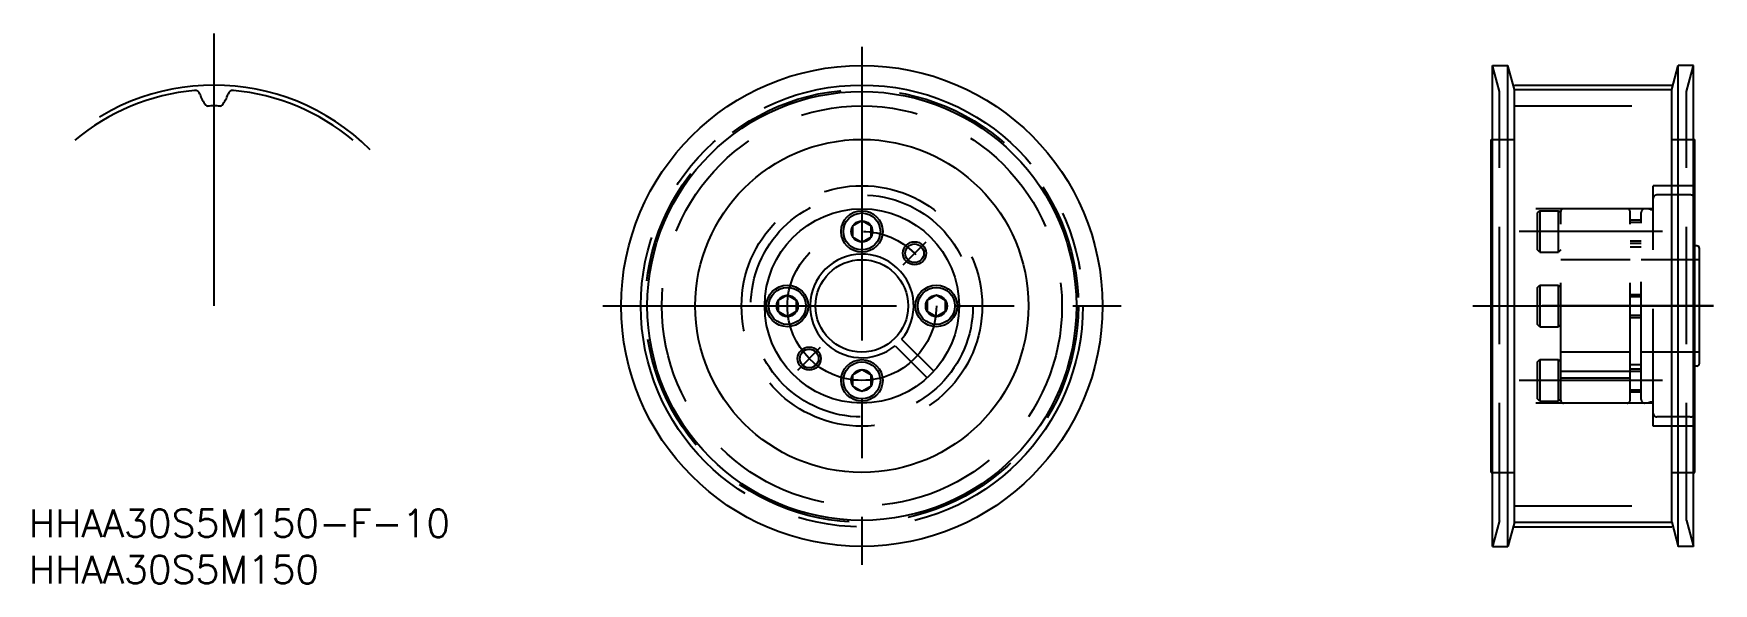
# Model space of a CAD drawing. Extents: x -89 to 92, y -30 to 29.
import ezdxf

# ---------------------------------------------------------------- set-up
doc = ezdxf.new("R2010")
doc.units = 0
doc.linetypes.add('CENTER', pattern=[50.8, 31.75, -6.35, 6.35, -6.35])
doc.linetypes.add('DASHED', pattern=[19.05, 12.7, -6.35])
doc.layers.get('0').update_dxf_attribs({"linetype": 'CONTINUOUS'})
doc.layers.add('CENTER', color=1, linetype='CENTER')
doc.styles.get("Standard").update_dxf_attribs({"font": 'txt.shx', "height": 3, "bigfont": 'bigfont.shx'})

# ---------------------------------------------------------------- blocks, each defined once
blk = doc.blocks.new('*U21')
at = {"color": 7, "linetype": 'CONTINUOUS'}
blk.add_text('HHAA30S5M150', height=3, dxfattribs=at).set_placement((-90, -30))
blk = doc.blocks.new('*U22')
at = {"color": 7, "linetype": 'CONTINUOUS'}
blk.add_text('HHAA30S5M150-F-10', height=3, dxfattribs=at).set_placement((-90, -25))

msp = doc.modelspace()

# ---------------------------------------------------------------- linework, layer by layer
at = {"color": 3, "linetype": 'DASHED'}
for p, q in [((68.9, 23.18), (68.15, 26)), ((89.1, 23.18), (89.85, 26)), ((68.9, -23.18), (68.9, 23.18)), ((89.1, -23.18), (89.1, 23.18)), ((70.5, 21.62), (87.5, 21.62)), ((68.15, 18), (70.5, 18)), ((87.5, 18), (89.85, 18)), ((85.5, -13), (85.5, 13)), ((90, 13), (85.5, 13)), ((90, -13), (90, 13)), ((89.5, 12), (85.9, 12)), ((85.5, 10.5), (68, 10.5)), ((73, 10.05), (73.25, 10.3)), ((73, 6.05), (73, 10.05)), ((73.25, 10.3), (75.25, 10.3)), ((73.25, 10.3), (73.25, 5.8)), ((75.25, 10.3), (75.5, 10.05)), ((75.25, 5.8), (75.25, 10.3)), ((75.5, -10.2), (75.5, 10.2)), ((83, -10.2), (83, 10.2)), ((83, 9.3), (84.2, 9.3)), ((84.2, -10.1), (84.2, 10.1)), ((84.89, 10.5), (84.6, 10.5)), ((85.19, 10.42), (84.89, 10.5)), ((83, 9.06), (84.2, 9.06)), ((73.25, 5.8), (73, 6.05)), ((73.25, 5.8), (75.25, 5.8)), ((75.5, 6.05), (75.25, 5.8)), ((83, 7.04), (84.2, 7.04)), ((83, 6.8), (84.2, 6.8)), ((84.2, 6.37), (83, 6.37)), ((83, 5), (75.5, 5)), ((90.5, 5), (84.2, 5)), ((73, 2), (73.25, 2.25)), ((73, -2), (73, 2)), ((73.25, 2.25), (75.25, 2.25)), ((73.25, 2.25), (73.25, -2.25)), ((75.25, 2.25), (75.5, 2)), ((75.25, -2.25), (75.25, 2.25)), ((83, 1.25), (84.2, 1.25)), ((83, 1.01), (84.2, 1.01)), ((83, -1.01), (84.2, -1.01)), ((83, -1.25), (84.2, -1.25)), ((73.25, -2.25), (73, -2)), ((73.25, -2.25), (75.25, -2.25)), ((75.5, -2), (75.25, -2.25)), ((83, -5), (75.5, -5)), ((90.5, -5), (84.2, -5)), ((73, -6.05), (73.25, -5.8)), ((73, -10.05), (73, -6.05)), ((73.25, -5.8), (75.25, -5.8)), ((73.25, -5.8), (73.25, -10.3)), ((75.25, -5.8), (75.5, -6.05)), ((75.25, -10.3), (75.25, -5.8)), ((75.5, -7.06), (83, -7.06)), ((84.2, -6.37), (83, -6.37)), ((83, -6.8), (84.2, -6.8)), ((83, -7.04), (84.2, -7.04)), ((75.5, -7.77), (83, -7.77)), ((83, -9.06), (84.2, -9.06)), ((85.5, -10.5), (68, -10.5)), ((73.25, -10.3), (73, -10.05)), ((73.25, -10.3), (75.25, -10.3)), ((75.5, -10.05), (75.25, -10.3)), ((83, -9.3), (84.2, -9.3)), ((84.89, -10.5), (84.6, -10.5)), ((85.19, -10.42), (84.89, -10.5)), ((89.5, -12), (85.9, -12)), ((90, -13), (85.5, -13)), ((68.15, -18), (70.5, -18)), ((87.5, -18), (89.85, -18)), ((70.5, -21.62), (87.5, -21.62)), ((68.9, -23.18), (68.15, -26)), ((89.1, -23.18), (89.85, -26))]:
    msp.add_line(p, q, dxfattribs=at)
at = {"color": 7, "linetype": 'CONTINUOUS'}
for p, q in [((68.15, 26), (69.8, 26)), ((68.15, -26), (68.15, 26)), ((70.5, 23.39), (69.8, 26)), ((69.8, -26), (69.8, 26)), ((87.5, 23.39), (88.2, 26)), ((89.85, 26), (88.2, 26)), ((88.2, -26), (88.2, 26)), ((89.85, -26), (89.85, 26)), ((70.5, -23.39), (70.5, 23.39)), ((70.5, 23.39), (87.5, 23.39)), ((87.5, -23.39), (87.5, 23.39)), ((68, -18), (68, 18)), ((68, 18), (68.15, 18)), ((89.85, 18), (90, 18)), ((90, -18), (90, 18)), ((0, 9.2), (-1, 8.63)), ((1, 8.63), (0, 9.2)), ((-1, 8.63), (-1, 7.47)), ((-1, 7.47), (0, 6.9)), ((0, 6.9), (1, 7.47)), ((1, 7.47), (1, 8.63)), ((90.2, 6.5), (90, 6.5)), ((90.5, -6.2), (90.5, 6.2)), ((-8.05, 1.15), (-9.05, 0.58)), ((-9.05, 0.58), (-9.05, -0.58)), ((-7.05, 0.58), (-8.05, 1.15)), ((-7.05, -0.58), (-7.05, 0.58)), ((8.05, 1.15), (7.05, 0.58)), ((7.05, 0.58), (7.05, -0.58)), ((9.05, 0.58), (8.05, 1.15)), ((9.05, -0.58), (9.05, 0.58)), ((-9.05, -0.58), (-8.05, -1.15)), ((-8.05, -1.15), (-7.05, -0.58)), ((7.05, -0.58), (8.05, -1.15)), ((8.05, -1.15), (9.05, -0.58)), ((4.3, -3.59), (7.77, -7.06)), ((3.59, -4.3), (7.06, -7.77)), ((0, -6.9), (-1, -7.47)), ((1, -7.47), (0, -6.9)), ((90.2, -6.5), (90, -6.5)), ((-1, -7.47), (-1, -8.63)), ((-1, -8.63), (0, -9.2)), ((0, -9.2), (1, -8.63)), ((1, -8.63), (1, -7.47)), ((68, -18), (68.15, -18)), ((89.85, -18), (90, -18)), ((70.5, -23.39), (69.8, -26)), ((70.5, -23.39), (87.5, -23.39)), ((87.5, -23.39), (88.2, -26)), ((68.15, -26), (69.8, -26)), ((89.85, -26), (88.2, -26))]:
    msp.add_line(p, q, dxfattribs=at)
for centre, radius in [((0, 0), 26), ((0, 0), 23.18), ((0, 0), 18), ((0, 0), 10.5), ((0, 8.05), 2.25), ((0, 8.05), 2), ((0, 8.05), 1.15), ((5.69, 5.69), 1.01), ((0, 0), 5), ((-8.05, 0), 2.25), ((-8.05, 0), 2), ((8.05, 0), 2.25), ((8.05, 0), 2), ((-8.05, 0), 1.15), ((8.05, 0), 1.15), ((-5.69, -5.69), 1.01), ((0, -8.05), 2.25), ((0, -8.05), 2), ((0, -8.05), 1.15)]:
    msp.add_circle(centre, radius, dxfattribs=at)
at = {"color": 3, "linetype": 'DASHED'}
for radius in [23.39, 21.62, 13, 12]:
    msp.add_circle((0, 0), radius, dxfattribs=at)
at = {"color": 3, "linetype": 'CONTINUOUS'}
for centre in [(5.69, 5.69), (-5.69, -5.69)]:
    msp.add_circle(centre, 1.25, dxfattribs=at)
at = {"color": 7, "linetype": 'CONTINUOUS'}
for centre, radius, start, end in [((-70, 0), 23.39, 95.144, 130), ((-72.05, 22.75), 0.55, 16.1922, 95.144), ((-68.38, 23.82), 3.27, 196.1922, 220.2693), ((-71.62, 23.82), 3.27, 319.7307, 343.8078), ((-67.95, 22.75), 0.55, 84.856, 163.8078), ((-70, 0), 23.39, 50, 84.856), ((-70.68, 21.86), 0.25, 220.2693, 271.7895), ((-70, 0), 21.62, 90, 91.7895), ((-70, 0), 21.62, 88.2105, 90), ((-69.32, 21.86), 0.25, 268.2105, 319.7307), ((0, 0), 5.6, 320.1225, 309.8775), ((90.2, 6.2), 0.3, 360, 90), ((90.2, -6.2), 0.3, 270, 0)]:
    msp.add_arc(centre, radius, start, end, dxfattribs=at)
at = {"color": 3, "linetype": 'DASHED'}
for centre, radius, start, end in [((85.9, 11.6), 0.4, 90, 180), ((89.5, 11.5), 0.5, 0, 90), ((75.8, 10.2), 0.3, 90, 180), ((82.7, 10.2), 0.3, 0, 90), ((84.6, 10.1), 0.4, 90, 180), ((85.27, 10.73), 0.32, 255, 315.7191), ((75.8, -10.2), 0.3, 180, 270), ((82.7, -10.2), 0.3, 270, 0), ((84.6, -10.1), 0.4, 180, 270), ((85.27, -10.73), 0.32, 44.2809, 105), ((85.9, -11.6), 0.4, 180, 270), ((89.5, -11.5), 0.5, 270, 0)]:
    msp.add_arc(centre, radius, start, end, dxfattribs=at)
at = {"layer": 'CENTER', "color": 1, "linetype": 'CENTER'}
for p, q in [((-70, 29.45), (-70, 0)), ((0, 28), (0, -28)), ((70.5, 23.88), (87.5, 23.88)), ((86.5, 8.05), (71, 8.05)), ((4.46, 4.45), (6.93, 6.93)), ((-28, 0), (28, 0)), ((66, 0), (92, 0)), ((92, 0), (73.5, 0)), ((-6.93, -6.93), (-4.46, -4.45)), ((86.5, -8.05), (71, -8.05)), ((70.5, -23.87), (87.5, -23.87))]:
    msp.add_line(p, q, dxfattribs=at)
for radius in [23.88, 8.05]:
    msp.add_circle((0, 0), radius, dxfattribs=at)
msp.add_arc((-70, 0), 23.87, 45, 135, dxfattribs=at)

# ---------------------------------------------------------------- block references
at = {"color": 7, "linetype": 'CONTINUOUS'}
for name in ['*U22', '*U21']:
    msp.add_blockref(name, (0, 0), dxfattribs=at)

doc.saveas('drawing.dxf')
